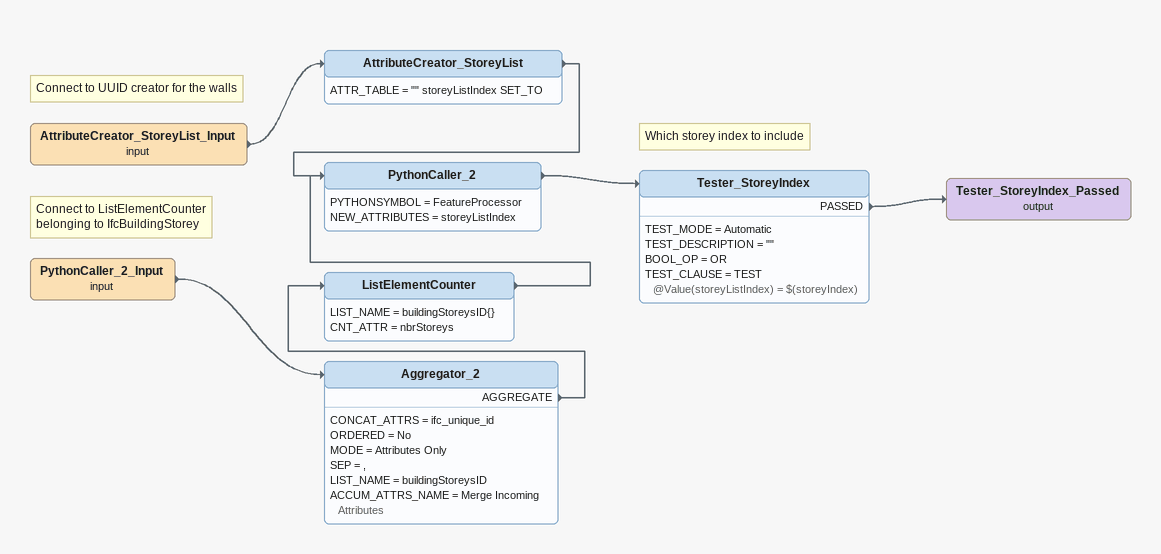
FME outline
Note: Connect to UUID creator for the walls
AttributeCreator_StoreyList_Input (input)
    -> AttributeCreator_StoreyList
AttributeCreator_StoreyList
    ATTR_TABLE = "" storeyListIndex SET_TO
    -> PythonCaller_2
Note: Connect to ListElementCounter / belonging to IfcBuildingStorey
PythonCaller_2_Input (input)
    -> Aggregator_2
Aggregator_2
    CONCAT_ATTRS = ifc_unique_id
    ORDERED = No
    MODE = Attributes Only
    SEP = ,
    LIST_NAME = buildingStoreysID
    ACCUM_ATTRS_NAME = Merge Incoming Attributes
    AGGREGATE -> ListElementCounter
ListElementCounter
    LIST_NAME = buildingStoreysID{}
    CNT_ATTR = nbrStoreys
    -> PythonCaller_2
PythonCaller_2
    PYTHONSYMBOL = FeatureProcessor
    NEW_ATTRIBUTES = storeyListIndex
    -> Tester_StoreyIndex
Note: Which storey index to include
Tester_StoreyIndex
    TEST_MODE = Automatic
    TEST_DESCRIPTION = ""
    BOOL_OP = OR
    TEST_CLAUSE = TEST @Value(storeyListIndex) = $(storeyIndex)
    PASSED -> Tester_StoreyIndex_Passed (output)
Tester_StoreyIndex_Passed (output)
